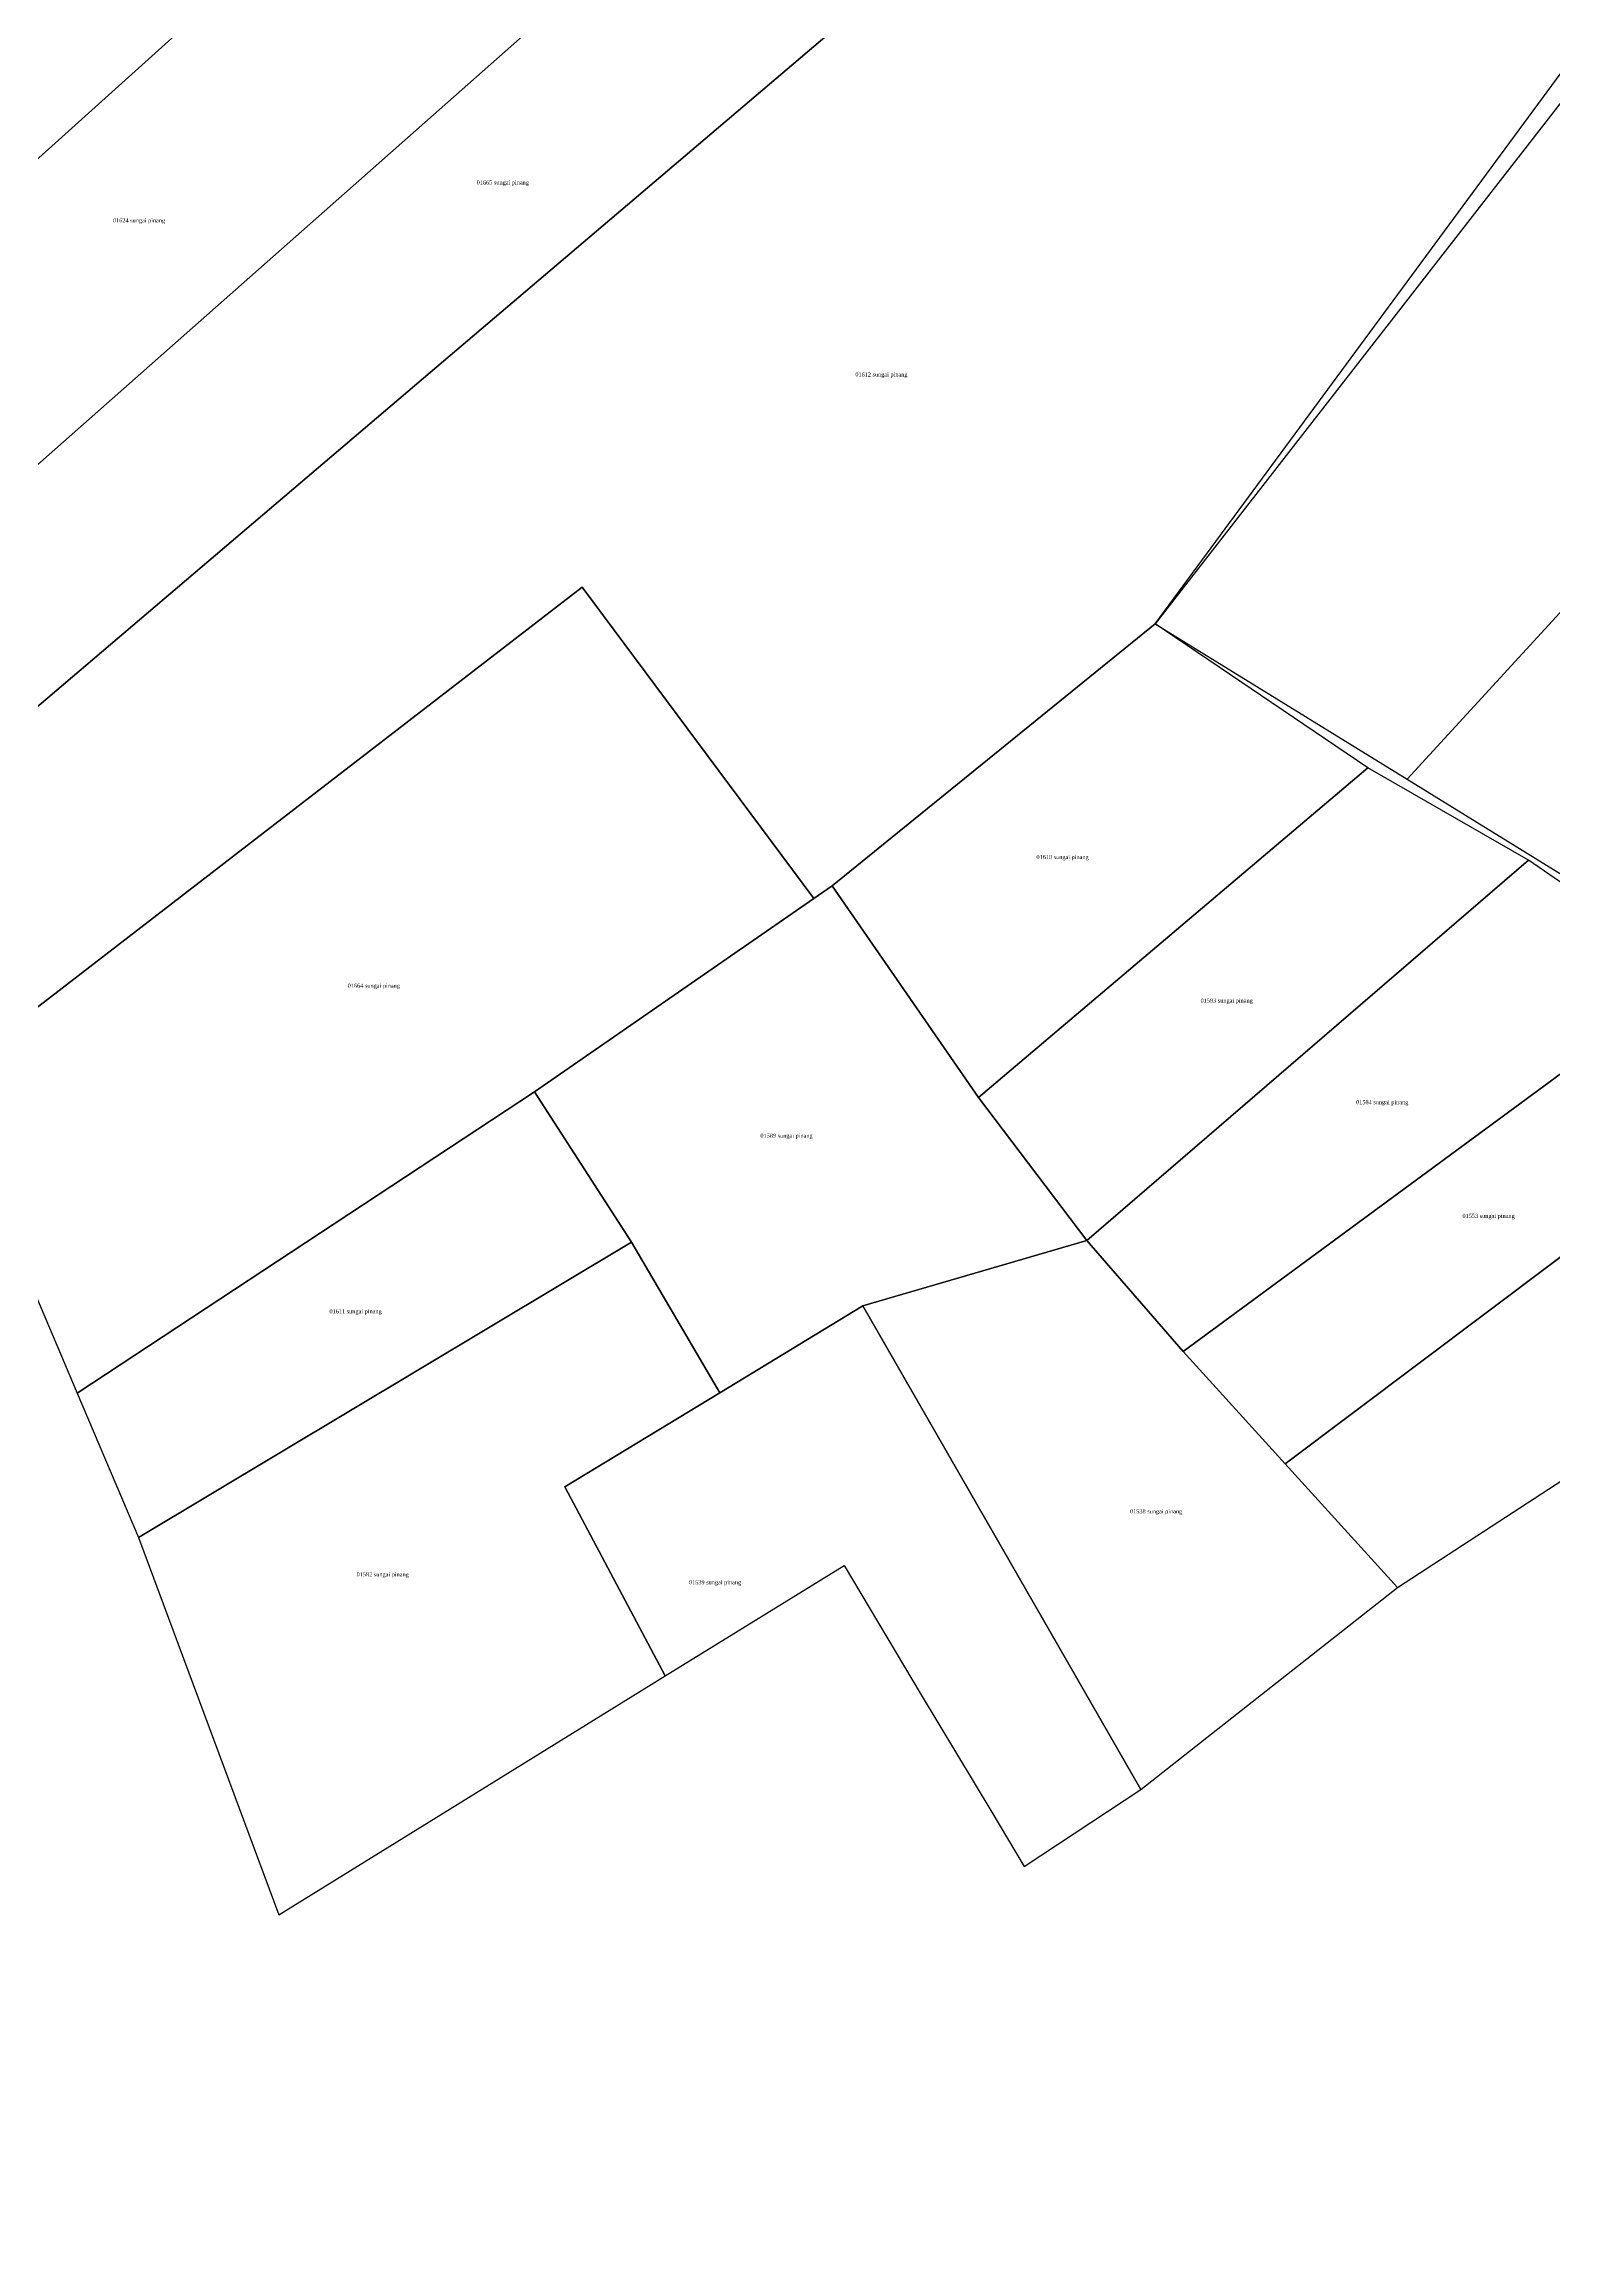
# Model space of a CAD drawing. Extents: x 112679 to 115315, y 1093188 to 1107835.
# Drawn here: x 114650 to 115018, y 1093726 to 1094264 of the extents above; entities that cross this region are included whole.
import ezdxf
from ezdxf.enums import TextEntityAlignment as Align

# ---------------------------------------------------------------- set-up
doc = ezdxf.new("R2010")
doc.units = 0
doc.header["$MEASUREMENT"] = 0
for name, color, linetype in [('020100', 7, 'CONTINUOUS'), ('080201', 7, 'CONTINUOUS'), ('tn_lai', 7, 'CONTINUOUS')]:
    doc.layers.add(name, color=color, linetype=linetype)
doc.styles.get("Standard").update_dxf_attribs({"font": 'times.ttf', "height": 4})
picture_1 = doc.add_image_def('image1.jpg', size_in_pixel=(6552, 8121))

msp = doc.modelspace()

# ---------------------------------------------------------------- linework, layer by layer
at = {"layer": '020100', "color": 5, "linetype": 'Continuous'}
for points in [[(114589.06, 1094109.22), (114604.72, 1094065.54), (114744.31, 1094184.2), (114942.14, 1094352.37), (114945.06, 1094357.84), (114909.6, 1094392.45), (114789.14, 1094286.02), (114589.06, 1094109.22)], [(114837.82, 1094056.02), (114842.26, 1094059.09), (114921, 1094123), (115048.43, 1094295.88), (114986.32, 1094343.35), (114974.51, 1094326.71), (114942.14, 1094352.37), (114744.31, 1094184.2), (114604.72, 1094065.54), (114614.33, 1094041.71), (114625.73, 1094011.97), (114781.3, 1094131.87), (114837.82, 1094056.02)], [(114789.14, 1094286.02), (114754.43, 1094330.97), (114700.69, 1094283.22), (114566.08, 1094162.09), (114578.72, 1094134.41), (114589.06, 1094109.22), (114789.14, 1094286.02)], [(114566.08, 1094162.09), (114700.69, 1094283.22), (114684.62, 1094303.55), (114668.86, 1094322.78), (114546.41, 1094207.06), (114555.83, 1094183.14), (114566.08, 1094162.09)], [(115065, 1094308), (114921, 1094123), (114982.41, 1094085.13), (115143, 1094260), (115097, 1094287), (115065, 1094308)], [(115041, 1094049), (115203.02, 1094213.98), (115143, 1094260), (114982.41, 1094085.13), (115041, 1094049)], [(114658.24, 1093935.47), (114769.7, 1094008.9), (114837.82, 1094056.02), (114781.3, 1094131.87), (114625.73, 1094011.97), (114658.24, 1093935.47)], [(114921, 1094123), (114842.26, 1094059.09), (114877.95, 1094007.56), (114972.84, 1094087.91), (114921, 1094123)], [(114972.84, 1094087.91), (114877.95, 1094007.56), (114904.34, 1093972.66), (115012.04, 1094065.39), (114972.84, 1094087.91)], [(114927.82, 1093945.66), (115052.61, 1094037.4), (115012.04, 1094065.39), (114904.34, 1093972.66), (114927.82, 1093945.66)], [(114904.34, 1093972.66), (114877.95, 1094007.56), (114842.26, 1094059.09), (114837.82, 1094056.02), (114769.7, 1094008.9), (114793.38, 1093972.26), (114814.89, 1093935.6), (114849.76, 1093956.8), (114904.34, 1093972.66)], [(115052.61, 1094037.4), (114927.82, 1093945.66), (114952.73, 1093918.23), (115083.68, 1094016.63), (115052.61, 1094037.4)], [(115111.32, 1093997.17), (115108.01, 1093999.74), (115083.68, 1094016.63), (114952.73, 1093918.23), (114980.07, 1093888.11), (115029.25, 1093920.1), (115111.32, 1093997.17)], [(114673.22, 1093900.28), (114793.38, 1093972.26), (114769.7, 1094008.9), (114658.24, 1093935.47), (114673.22, 1093900.28)], [(114814.89, 1093935.6), (114793.38, 1093972.26), (114673.22, 1093900.28), (114707.42, 1093808.35), (114801.56, 1093866.56), (114777.09, 1093912.64), (114814.89, 1093935.6)], [(114904.34, 1093972.66), (114849.76, 1093956.8), (114917.49, 1093838.85), (114934.75, 1093852.44), (114980.07, 1093888.11), (114952.73, 1093918.23), (114927.82, 1093945.66), (114904.34, 1093972.66)], [(114889.11, 1093820.1), (114917.49, 1093838.85), (114849.76, 1093956.8), (114814.89, 1093935.6), (114777.09, 1093912.64), (114801.56, 1093866.56), (114845.17, 1093893.44), (114864, 1093862), (114881.18, 1093833.34), (114889.11, 1093820.1)]]:
    msp.add_lwpolyline(points, dxfattribs=at)

# ---------------------------------------------------------------- texts
at = {"layer": '080201', "color": 5, "linetype": 'Continuous'}
for s, p in [('01665 sungai pinang', (114761.99, 1094230.02)), ('01624 sungai pinang', (114673.32, 1094220.79)), ('01612 sungai pinang', (114854.29, 1094183.24)), ('01610 sungai pinang', (114898.44, 1094065.64)), ('01664 sungai pinang', (114730.54, 1094034.28)), ('01583 sungai pinang', (114938.45, 1094030.65)), ('01584 sungai pinang', (114976.36, 1094005.9)), ('01589 sungai pinang', (114831.15, 1093997.73)), ('01553 sungai pinang', (115002.3, 1093978.19)), ('01611 sungai pinang', (114726.11, 1093954.93)), ('01538 sungai pinang', (114921.25, 1093906.18)), ('01582 sungai pinang', (114732.71, 1093890.82)), ('01539 sungai pinang', (114813.74, 1093888.88))]:
    msp.add_text(s, height=1, dxfattribs=at).set_placement(p, align=Align.CENTER)

# ---------------------------------------------------------------- pictures from other files: only their frames are drawn
at = {"layer": 'tn_lai', "color": 2, "linetype": 'Continuous'}
image = msp.add_image(picture_1, insert=(112679.19, 1095276.05), size_in_units=(2087.86, 2587.84), rotation=-90, dxfattribs=at)
image.dxf.flags = 7

doc.saveas('drawing.dxf')
